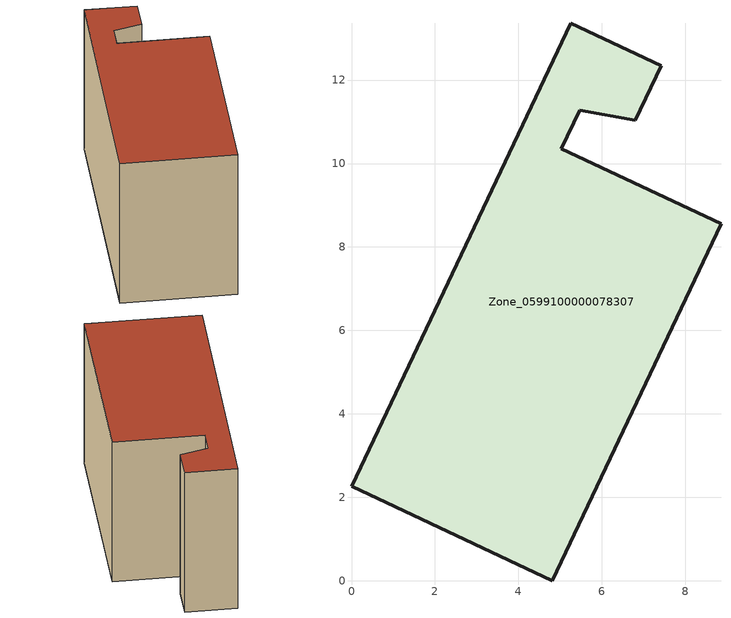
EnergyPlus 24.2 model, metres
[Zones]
Zone_0599100000078307
 floor ground (C_G): 0,2.27 5.25,13.37 7.42,12.34 6.8,11.03 5.47,11.27 5.03,10.35 8.85,8.56 4.81,0 z0
 wall outside (C_F): 5.25,13.37 0,2.27 4.81,0 8.85,8.56 5.03,10.35 5.47,11.27 6.8,11.03 7.42,12.34 5.25,13.37 z0:7.56
 roof outside (C_R): 6.8,11.03 7.42,12.34 5.25,13.37 0,2.27 4.81,0 8.85,8.56 5.03,10.35 5.47,11.27 z7.56
[BUILDING]
Pand.0599100000078307: North Axis=0; Terrain=City; Loads Convergence Tolerance Value=0.04; Temperature Convergence Tolerance Value=0.4; Solar Distribution=FullExterior; Maximum Number of Warmup Days=25; Minimum Number of Warmup Days=1
[Site:Location]
Rotterdam.The.Hague.AP_ZH_NLD Design_Conditions: Latitude=51.96; Longitude=4.45; Time Zone=1; Elevation=-4.5
[SITE:GROUNDTEMPERATURE:BUILDINGSURFACE]
18, 18, 18, 18, 18, 18, 18, 18, 18, 18, 18, 18
[MATERIAL] Thermal Absorptance=0.9; Solar Absorptance=0.7; Visible Absorptance=0.7
Name | Roughness | Thickness | Conductivity | Density | Specific Heat
G.TC.1975-1991 | MediumSmooth | 0.15 | 0.288461 | 540 | 1210
F.TC.1975-1991 | Rough | 0.3 | 0.230769 | 1920 | 840
R.TC.1975-1991 | MediumRough | 0.2 | 0.153846 | 1500 | 1000
[CONSTRUCTION]
C_G: G.TC.1975-1991
C_F: F.TC.1975-1991
C_R: R.TC.1975-1991
[ZONE]
Zone_0599100000078307: Type=1; Multiplier=1; Ceiling Height=Autocalculate; Volume=Autocalculate; Floor Area=autocalculate; Part of Total Floor Area=Yes
[ZONEINFILTRATION:DESIGNFLOWRATE]
Infil_Zone_0599100000078307: Zone or ZoneList or Space or SpaceList=Zone_0599100000078307; Schedule=AlwaysOn; Design Flow Rate Calculation Method=Flow/Area; Flow Rate per Floor Area=0.003; Constant Term Coefficient=1; Temperature Term Coefficient=0; Velocity Term Coefficient=0; Velocity Squared Term Coefficient=0
[HVACTEMPLATE:ZONE:IDEALLOADSAIRSYSTEM]
Zone_0599100000078307: Maximum Heating Supply Air Temperature=50; Minimum Cooling Supply Air Temperature=13; Maximum Heating Supply Air Humidity Ratio=0.0156; Minimum Cooling Supply Air Humidity Ratio=0.0077; Heating Limit=NoLimit; Cooling Limit=NoLimit; Dehumidification Control Type=ConstantSensibleHeatRatio; Cooling Sensible Heat Ratio=0.7; Dehumidification Setpoint=60; Humidification Control Type=None; Humidification Setpoint=30; Outdoor Air Method=None; Outdoor Air Flow Rate per Person=0.00944; Outdoor Air Flow Rate per Zone Floor Area=0; Outdoor Air Flow Rate per Zone=0; Demand Controlled Ventilation Type=None; Outdoor Air Economizer Type=NoEconomizer; Heat Recovery Type=None; Sensible Heat Recovery Effectiveness=0.7; Latent Heat Recovery Effectiveness=0.65
[ZONECONTROL:THERMOSTAT]
ThermostatControl_Zone_0599100000078307: Zone or ZoneList=Zone_0599100000078307; Control Type Schedule=DualSetpointControlType; Control 1=Thermostat_Zone_0599100000078307; Temperature Difference Between Cutout And Setpoint=0
[THERMOSTATSETPOINT:DUALSETPOINT]
Thermostat_Zone_0599100000078307: Heating Setpoint Temperature Schedule=HeatingSetpoint_Zone_0599100000078307; Cooling Setpoint Temperature Schedule=CoolingSetpoint_Zone_0599100000078307
[SCHEDULE:COMPACT]
HeatingSetpoint_Zone_0599100000078307: Through: 12/31, For: AllDays, Until: 24:00, 21
CoolingSetpoint_Zone_0599100000078307: Through: 12/31, For: AllDays, Until: 24:00, 24
DualSetpointControlType: Through: 12/31, For: AllDays, Until: 24:00, 4
AlwaysOn: Through: 12/31, For: AllDays, Until: 24:00, 1
